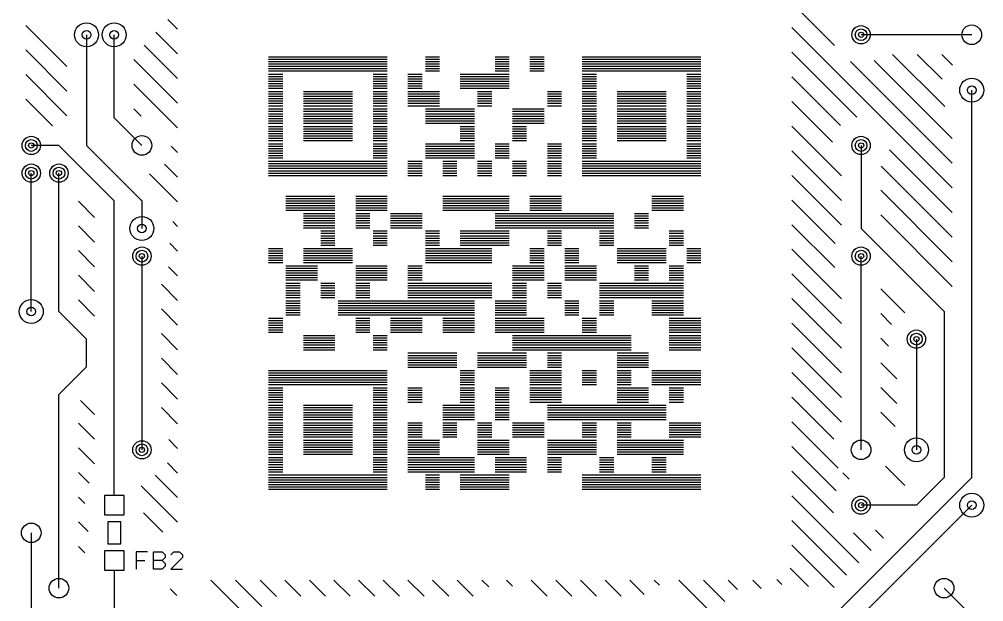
# Model space of a CAD drawing. Extents: x 8 to 54, y 9 to 364.
# Drawn here: x 9.61 to 53.89, y 146.7 to 173.43 of the extents above; entities that cross this region are included whole.
import ezdxf

# ---------------------------------------------------------------- set-up
doc = ezdxf.new("R2010")
doc.units = 0
doc.layers.add('SCORE', color=5, linetype='CONTINUOUS')

msp = doc.modelspace()

# ---------------------------------------------------------------- linework, layer by layer
at = {"layer": 'SCORE'}
for p, q in [((45.08, 174.1865), (47.0338, 172.2328)), ((9.91, 173.1527), (11.8, 171.2627)), ((16.4303, 173.4206), (16.88, 172.9709)), ((12.7, 172.72), (12.7, 167.64)), ((13.97, 168.91), (13.97, 172.72)), ((15.8822, 172.8373), (16.88, 171.8395)), ((45.08, 173.0552), (52.44, 165.6952)), ((53.34, 172.72), (48.26, 172.72)), ((9.91, 172.0213), (11.8, 170.1313)), ((15.3404, 172.2478), (16.88, 170.7082)), ((45.08, 171.9238), (48.0596, 168.9442)), ((49.7093, 171.82), (52.1006, 169.4287)), ((50.8406, 171.82), (51.9799, 170.6808)), ((51.972, 171.82), (52.4601, 171.3319)), ((14.8717, 171.5851), (16.88, 169.5768)), ((21.055, 171.715), (26.505, 171.715)), ((21.055, 171.6067), (26.505, 171.6067)), ((21.055, 171.4983), (26.505, 171.4983)), ((21.055, 171.39), (26.505, 171.39)), ((28.255, 171.715), (28.905, 171.715)), ((28.255, 171.6067), (28.905, 171.6067)), ((28.255, 171.4983), (28.905, 171.4983)), ((28.255, 171.39), (28.905, 171.39)), ((31.455, 171.715), (32.105, 171.715)), ((31.455, 171.6067), (32.105, 171.6067)), ((31.455, 171.4983), (32.105, 171.4983)), ((31.455, 171.39), (32.105, 171.39)), ((33.055, 171.715), (33.705, 171.715)), ((33.055, 171.6067), (33.705, 171.6067)), ((33.055, 171.4983), (33.705, 171.4983)), ((33.055, 171.39), (33.705, 171.39)), ((35.455, 171.715), (40.905, 171.715)), ((35.455, 171.6067), (40.905, 171.6067)), ((35.455, 171.4983), (40.905, 171.4983)), ((35.455, 171.39), (40.905, 171.39)), ((47.7728, 171.4938), (52.44, 166.8265)), ((48.8555, 171.5424), (52.44, 167.9579)), ((21.055, 171.2817), (26.505, 171.2817)), ((21.055, 171.1733), (26.505, 171.1733)), ((21.055, 171.065), (26.505, 171.065)), ((28.255, 171.2817), (28.905, 171.2817)), ((28.255, 171.1733), (28.905, 171.1733)), ((28.255, 171.065), (28.905, 171.065)), ((31.455, 171.2817), (32.105, 171.2817)), ((31.455, 171.1733), (32.105, 171.1733)), ((31.455, 171.065), (32.105, 171.065)), ((33.055, 171.2817), (33.705, 171.2817)), ((33.055, 171.1733), (33.705, 171.1733)), ((33.055, 171.065), (33.705, 171.065)), ((35.455, 171.2817), (40.905, 171.2817)), ((35.455, 171.1733), (40.905, 171.1733)), ((35.455, 171.065), (40.905, 171.065)), ((9.91, 170.8899), (11.8, 168.9999)), ((21.055, 170.915), (21.705, 170.915)), ((21.055, 170.8067), (21.705, 170.8067)), ((21.055, 170.6983), (21.705, 170.6983)), ((21.055, 170.59), (21.705, 170.59)), ((21.055, 170.4817), (21.705, 170.4817)), ((25.855, 170.915), (26.505, 170.915)), ((25.855, 170.8067), (26.505, 170.8067)), ((25.855, 170.6983), (26.505, 170.6983)), ((25.855, 170.59), (26.505, 170.59)), ((25.855, 170.4817), (26.505, 170.4817)), ((27.455, 170.915), (28.105, 170.915)), ((27.455, 170.8067), (28.105, 170.8067)), ((27.455, 170.6983), (28.105, 170.6983)), ((27.455, 170.59), (28.105, 170.59)), ((27.455, 170.4817), (28.105, 170.4817)), ((29.855, 170.915), (32.105, 170.915)), ((29.855, 170.8067), (32.105, 170.8067)), ((29.855, 170.6983), (32.105, 170.6983)), ((29.855, 170.59), (32.105, 170.59)), ((29.855, 170.4817), (32.105, 170.4817)), ((35.455, 170.915), (36.105, 170.915)), ((35.455, 170.8067), (36.105, 170.8067)), ((35.455, 170.6983), (36.105, 170.6983)), ((35.455, 170.59), (36.105, 170.59)), ((35.455, 170.4817), (36.105, 170.4817)), ((40.255, 170.915), (40.905, 170.915)), ((40.255, 170.8067), (40.905, 170.8067)), ((40.255, 170.6983), (40.905, 170.6983)), ((40.255, 170.59), (40.905, 170.59)), ((40.255, 170.4817), (40.905, 170.4817)), ((45.08, 170.7924), (47.3133, 168.5591)), ((14.87, 170.4554), (16.88, 168.4454)), ((21.055, 170.3733), (21.705, 170.3733)), ((21.055, 170.265), (21.705, 170.265)), ((21.055, 170.115), (21.705, 170.115)), ((22.655, 170.115), (24.905, 170.115)), ((25.855, 170.3733), (26.505, 170.3733)), ((25.855, 170.265), (26.505, 170.265)), ((25.855, 170.115), (26.505, 170.115)), ((27.455, 170.3733), (28.105, 170.3733)), ((27.455, 170.265), (28.105, 170.265)), ((27.455, 170.115), (28.905, 170.115)), ((29.855, 170.3733), (32.105, 170.3733)), ((29.855, 170.265), (32.105, 170.265)), ((30.655, 170.115), (31.305, 170.115)), ((33.855, 170.115), (34.505, 170.115)), ((35.455, 170.3733), (36.105, 170.3733)), ((35.455, 170.265), (36.105, 170.265)), ((35.455, 170.115), (36.105, 170.115)), ((37.055, 170.115), (39.305, 170.115)), ((40.255, 170.3733), (40.905, 170.3733)), ((40.255, 170.265), (40.905, 170.265)), ((40.255, 170.115), (40.905, 170.115)), ((53.34, 152.4), (53.34, 170.18)), ((9.91, 169.7586), (11.1286, 168.54)), ((21.055, 170.0067), (21.705, 170.0067)), ((21.055, 169.8983), (21.705, 169.8983)), ((21.055, 169.79), (21.705, 169.79)), ((21.055, 169.6817), (21.705, 169.6817)), ((22.655, 170.0067), (24.905, 170.0067)), ((22.655, 169.8983), (24.905, 169.8983)), ((22.655, 169.79), (24.905, 169.79)), ((22.655, 169.6817), (24.905, 169.6817)), ((25.855, 170.0067), (26.505, 170.0067)), ((25.855, 169.8983), (26.505, 169.8983)), ((25.855, 169.79), (26.505, 169.79)), ((25.855, 169.6817), (26.505, 169.6817)), ((27.455, 170.0067), (28.905, 170.0067)), ((27.455, 169.8983), (28.905, 169.8983)), ((27.455, 169.79), (28.905, 169.79)), ((27.455, 169.6817), (28.905, 169.6817)), ((30.655, 170.0067), (31.305, 170.0067)), ((30.655, 169.8983), (31.305, 169.8983)), ((30.655, 169.79), (31.305, 169.79)), ((30.655, 169.6817), (31.305, 169.6817)), ((33.855, 170.0067), (34.505, 170.0067)), ((33.855, 169.8983), (34.505, 169.8983)), ((33.855, 169.79), (34.505, 169.79)), ((33.855, 169.6817), (34.505, 169.6817)), ((35.455, 170.0067), (36.105, 170.0067)), ((35.455, 169.8983), (36.105, 169.8983)), ((35.455, 169.79), (36.105, 169.79)), ((35.455, 169.6817), (36.105, 169.6817)), ((37.055, 170.0067), (39.305, 170.0067)), ((37.055, 169.8983), (39.305, 169.8983)), ((37.055, 169.79), (39.305, 169.79)), ((37.055, 169.6817), (39.305, 169.6817)), ((40.255, 170.0067), (40.905, 170.0067)), ((40.255, 169.8983), (40.905, 169.8983)), ((40.255, 169.79), (40.905, 169.79)), ((40.255, 169.6817), (40.905, 169.6817)), ((45.08, 169.6611), (46.9492, 167.7918)), ((14.87, 169.324), (15.2049, 168.9891)), ((21.055, 169.5733), (21.705, 169.5733)), ((21.055, 169.465), (21.705, 169.465)), ((21.055, 169.315), (21.705, 169.315)), ((21.055, 169.2067), (21.705, 169.2067)), ((22.655, 169.5733), (24.905, 169.5733)), ((22.655, 169.465), (24.905, 169.465)), ((22.655, 169.315), (24.905, 169.315)), ((22.655, 169.2067), (24.905, 169.2067)), ((25.855, 169.5733), (26.505, 169.5733)), ((25.855, 169.465), (26.505, 169.465)), ((25.855, 169.315), (26.505, 169.315)), ((25.855, 169.2067), (26.505, 169.2067)), ((27.455, 169.5733), (28.905, 169.5733)), ((27.455, 169.465), (28.905, 169.465)), ((28.255, 169.315), (30.505, 169.315)), ((28.255, 169.2067), (30.505, 169.2067)), ((30.655, 169.5733), (31.305, 169.5733)), ((30.655, 169.465), (31.305, 169.465)), ((32.255, 169.315), (33.705, 169.315)), ((32.255, 169.2067), (33.705, 169.2067)), ((33.855, 169.5733), (34.505, 169.5733)), ((33.855, 169.465), (34.505, 169.465)), ((35.455, 169.5733), (36.105, 169.5733)), ((35.455, 169.465), (36.105, 169.465)), ((35.455, 169.315), (36.105, 169.315)), ((35.455, 169.2067), (36.105, 169.2067)), ((37.055, 169.5733), (39.305, 169.5733)), ((37.055, 169.465), (39.305, 169.465)), ((37.055, 169.315), (39.305, 169.315)), ((37.055, 169.2067), (39.305, 169.2067)), ((40.255, 169.5733), (40.905, 169.5733)), ((40.255, 169.465), (40.905, 169.465)), ((40.255, 169.315), (40.905, 169.315)), ((40.255, 169.2067), (40.905, 169.2067)), ((15.24, 167.64), (13.97, 168.91)), ((21.055, 169.0983), (21.705, 169.0983)), ((21.055, 168.99), (21.705, 168.99)), ((21.055, 168.8817), (21.705, 168.8817)), ((21.055, 168.7733), (21.705, 168.7733)), ((22.655, 169.0983), (24.905, 169.0983)), ((22.655, 168.99), (24.905, 168.99)), ((22.655, 168.8817), (24.905, 168.8817)), ((22.655, 168.7733), (24.905, 168.7733)), ((25.855, 169.0983), (26.505, 169.0983)), ((25.855, 168.99), (26.505, 168.99)), ((25.855, 168.8817), (26.505, 168.8817)), ((25.855, 168.7733), (26.505, 168.7733)), ((28.255, 169.0983), (30.505, 169.0983)), ((28.255, 168.99), (30.505, 168.99)), ((28.255, 168.8817), (30.505, 168.8817)), ((28.255, 168.7733), (30.505, 168.7733)), ((32.255, 169.0983), (33.705, 169.0983)), ((32.255, 168.99), (33.705, 168.99)), ((32.255, 168.8817), (33.705, 168.8817)), ((32.255, 168.7733), (33.705, 168.7733)), ((35.455, 169.0983), (36.105, 169.0983)), ((35.455, 168.99), (36.105, 168.99)), ((35.455, 168.8817), (36.105, 168.8817)), ((35.455, 168.7733), (36.105, 168.7733)), ((37.055, 169.0983), (39.305, 169.0983)), ((37.055, 168.99), (39.305, 168.99)), ((37.055, 168.8817), (39.305, 168.8817)), ((37.055, 168.7733), (39.305, 168.7733)), ((40.255, 169.0983), (40.905, 169.0983)), ((40.255, 168.99), (40.905, 168.99)), ((40.255, 168.8817), (40.905, 168.8817)), ((40.255, 168.7733), (40.905, 168.7733)), ((21.055, 168.665), (21.705, 168.665)), ((21.055, 168.515), (21.705, 168.515)), ((21.055, 168.4067), (21.705, 168.4067)), ((21.055, 168.2983), (21.705, 168.2983)), ((22.655, 168.665), (24.905, 168.665)), ((22.655, 168.515), (24.905, 168.515)), ((22.655, 168.4067), (24.905, 168.4067)), ((22.655, 168.2983), (24.905, 168.2983)), ((25.855, 168.665), (26.505, 168.665)), ((25.855, 168.515), (26.505, 168.515)), ((25.855, 168.4067), (26.505, 168.4067)), ((25.855, 168.2983), (26.505, 168.2983)), ((28.255, 168.665), (30.505, 168.665)), ((29.855, 168.515), (30.505, 168.515)), ((29.855, 168.4067), (30.505, 168.4067)), ((29.855, 168.2983), (30.505, 168.2983)), ((32.255, 168.665), (33.705, 168.665)), ((32.255, 168.515), (32.905, 168.515)), ((32.255, 168.4067), (32.905, 168.4067)), ((32.255, 168.2983), (32.905, 168.2983)), ((35.455, 168.665), (36.105, 168.665)), ((35.455, 168.515), (36.105, 168.515)), ((35.455, 168.4067), (36.105, 168.4067)), ((35.455, 168.2983), (36.105, 168.2983)), ((37.055, 168.665), (39.305, 168.665)), ((37.055, 168.515), (39.305, 168.515)), ((37.055, 168.4067), (39.305, 168.4067)), ((37.055, 168.2983), (39.305, 168.2983)), ((40.255, 168.665), (40.905, 168.665)), ((40.255, 168.515), (40.905, 168.515)), ((40.255, 168.4067), (40.905, 168.4067)), ((40.255, 168.2983), (40.905, 168.2983)), ((45.08, 168.5297), (47.36, 166.2497)), ((21.055, 168.19), (21.705, 168.19)), ((21.055, 168.0817), (21.705, 168.0817)), ((21.055, 167.9733), (21.705, 167.9733)), ((21.055, 167.865), (21.705, 167.865)), ((22.655, 168.19), (24.905, 168.19)), ((22.655, 168.0817), (24.905, 168.0817)), ((22.655, 167.9733), (24.905, 167.9733)), ((22.655, 167.865), (24.905, 167.865)), ((25.855, 168.19), (26.505, 168.19)), ((25.855, 168.0817), (26.505, 168.0817)), ((25.855, 167.9733), (26.505, 167.9733)), ((25.855, 167.865), (26.505, 167.865)), ((29.855, 168.19), (30.505, 168.19)), ((29.855, 168.0817), (30.505, 168.0817)), ((29.855, 167.9733), (30.505, 167.9733)), ((29.855, 167.865), (30.505, 167.865)), ((32.255, 168.19), (32.905, 168.19)), ((32.255, 168.0817), (32.905, 168.0817)), ((32.255, 167.9733), (32.905, 167.9733)), ((32.255, 167.865), (32.905, 167.865)), ((35.455, 168.19), (36.105, 168.19)), ((35.455, 168.0817), (36.105, 168.0817)), ((35.455, 167.9733), (36.105, 167.9733)), ((35.455, 167.865), (36.105, 167.865)), ((37.055, 168.19), (39.305, 168.19)), ((37.055, 168.0817), (39.305, 168.0817)), ((37.055, 167.9733), (39.305, 167.9733)), ((37.055, 167.865), (39.305, 167.865)), ((40.255, 168.19), (40.905, 168.19)), ((40.255, 168.0817), (40.905, 168.0817)), ((40.255, 167.9733), (40.905, 167.9733)), ((40.255, 167.865), (40.905, 167.865)), ((11.43, 167.64), (10.16, 167.64)), ((13.97, 165.1), (11.43, 167.64)), ((12.7, 167.64), (15.24, 165.1)), ((16.5891, 167.6049), (16.88, 167.314)), ((21.055, 167.715), (21.705, 167.715)), ((21.055, 167.6067), (21.705, 167.6067)), ((21.055, 167.4983), (21.705, 167.4983)), ((21.055, 167.39), (21.705, 167.39)), ((25.855, 167.715), (26.505, 167.715)), ((25.855, 167.6067), (26.505, 167.6067)), ((25.855, 167.4983), (26.505, 167.4983)), ((25.855, 167.39), (26.505, 167.39)), ((28.255, 167.715), (30.505, 167.715)), ((28.255, 167.6067), (30.505, 167.6067)), ((28.255, 167.4983), (30.505, 167.4983)), ((28.255, 167.39), (30.505, 167.39)), ((31.455, 167.715), (32.105, 167.715)), ((31.455, 167.6067), (32.105, 167.6067)), ((31.455, 167.4983), (32.105, 167.4983)), ((31.455, 167.39), (32.105, 167.39)), ((33.855, 167.715), (34.505, 167.715)), ((33.855, 167.6067), (34.505, 167.6067)), ((33.855, 167.4983), (34.505, 167.4983)), ((33.855, 167.39), (34.505, 167.39)), ((35.455, 167.715), (36.105, 167.715)), ((35.455, 167.6067), (36.105, 167.6067)), ((35.455, 167.4983), (36.105, 167.4983)), ((35.455, 167.39), (36.105, 167.39)), ((40.255, 167.715), (40.905, 167.715)), ((40.255, 167.6067), (40.905, 167.6067)), ((40.255, 167.4983), (40.905, 167.4983)), ((40.255, 167.39), (40.905, 167.39)), ((45.08, 167.3983), (47.36, 165.1183)), ((48.26, 167.64), (48.26, 163.83)), ((49.5642, 167.4396), (52.44, 164.5638)), ((21.055, 167.2817), (21.705, 167.2817)), ((21.055, 167.1733), (21.705, 167.1733)), ((21.055, 167.065), (21.705, 167.065)), ((25.855, 167.2817), (26.505, 167.2817)), ((25.855, 167.1733), (26.505, 167.1733)), ((25.855, 167.065), (26.505, 167.065)), ((28.255, 167.2817), (30.505, 167.2817)), ((28.255, 167.1733), (30.505, 167.1733)), ((28.255, 167.065), (30.505, 167.065)), ((31.455, 167.2817), (32.105, 167.2817)), ((31.455, 167.1733), (32.105, 167.1733)), ((31.455, 167.065), (32.105, 167.065)), ((33.855, 167.2817), (34.505, 167.2817)), ((33.855, 167.1733), (34.505, 167.1733)), ((33.855, 167.065), (34.505, 167.065)), ((35.455, 167.2817), (36.105, 167.2817)), ((35.455, 167.1733), (36.105, 167.1733)), ((35.455, 167.065), (36.105, 167.065)), ((40.255, 167.2817), (40.905, 167.2817)), ((40.255, 167.1733), (40.905, 167.1733)), ((40.255, 167.065), (40.905, 167.065)), ((16.2811, 166.7816), (16.88, 166.1827)), ((21.055, 166.915), (26.505, 166.915)), ((21.055, 166.8067), (26.505, 166.8067)), ((21.055, 166.6983), (26.505, 166.6983)), ((21.055, 166.59), (26.505, 166.59)), ((27.455, 166.915), (28.105, 166.915)), ((27.455, 166.8067), (28.105, 166.8067)), ((27.455, 166.6983), (28.105, 166.6983)), ((27.455, 166.59), (28.105, 166.59)), ((29.055, 166.915), (29.705, 166.915)), ((29.055, 166.8067), (29.705, 166.8067)), ((29.055, 166.6983), (29.705, 166.6983)), ((29.055, 166.59), (29.705, 166.59)), ((30.655, 166.915), (31.305, 166.915)), ((30.655, 166.8067), (31.305, 166.8067)), ((30.655, 166.6983), (31.305, 166.6983)), ((30.655, 166.59), (31.305, 166.59)), ((32.255, 166.915), (32.905, 166.915)), ((32.255, 166.8067), (32.905, 166.8067)), ((32.255, 166.6983), (32.905, 166.6983)), ((32.255, 166.59), (32.905, 166.59)), ((33.855, 166.915), (34.505, 166.915)), ((33.855, 166.8067), (34.505, 166.8067)), ((33.855, 166.6983), (34.505, 166.6983)), ((33.855, 166.59), (34.505, 166.59)), ((35.455, 166.915), (40.905, 166.915)), ((35.455, 166.8067), (40.905, 166.8067)), ((35.455, 166.6983), (40.905, 166.6983)), ((35.455, 166.59), (40.905, 166.59)), ((49.1791, 166.6933), (52.44, 163.4324)), ((10.16, 160.02), (10.16, 166.37)), ((11.43, 160.02), (11.43, 166.37)), ((15.5937, 166.3376), (16.88, 165.0513)), ((21.055, 166.4817), (26.505, 166.4817)), ((21.055, 166.3733), (26.505, 166.3733)), ((21.055, 166.265), (26.505, 166.265)), ((27.455, 166.4817), (28.105, 166.4817)), ((27.455, 166.3733), (28.105, 166.3733)), ((27.455, 166.265), (28.105, 166.265)), ((29.055, 166.4817), (29.705, 166.4817)), ((29.055, 166.3733), (29.705, 166.3733)), ((29.055, 166.265), (29.705, 166.265)), ((30.655, 166.4817), (31.305, 166.4817)), ((30.655, 166.3733), (31.305, 166.3733)), ((30.655, 166.265), (31.305, 166.265)), ((32.255, 166.4817), (32.905, 166.4817)), ((32.255, 166.3733), (32.905, 166.3733)), ((32.255, 166.265), (32.905, 166.265)), ((33.855, 166.4817), (34.505, 166.4817)), ((33.855, 166.3733), (34.505, 166.3733)), ((33.855, 166.265), (34.505, 166.265)), ((35.455, 166.4817), (40.905, 166.4817)), ((35.455, 166.3733), (40.905, 166.3733)), ((35.455, 166.265), (40.905, 166.265)), ((45.08, 166.2669), (47.36, 163.9869)), ((21.855, 165.315), (24.105, 165.315)), ((21.855, 165.2067), (24.105, 165.2067)), ((25.055, 165.315), (26.505, 165.315)), ((25.055, 165.2067), (26.505, 165.2067)), ((29.055, 165.315), (32.105, 165.315)), ((29.055, 165.2067), (32.105, 165.2067)), ((33.055, 165.315), (34.505, 165.315)), ((33.055, 165.2067), (34.505, 165.2067)), ((38.655, 165.315), (40.105, 165.315)), ((38.655, 165.2067), (40.105, 165.2067)), ((49.16, 165.5811), (52.44, 162.3011)), ((12.33, 165.0758), (13.07, 164.3358)), ((13.97, 153.67), (13.97, 165.1)), ((15.24, 165.1), (15.24, 163.83)), ((21.855, 165.0983), (24.105, 165.0983)), ((21.855, 164.99), (24.105, 164.99)), ((21.855, 164.8817), (24.105, 164.8817)), ((21.855, 164.7733), (24.105, 164.7733)), ((25.055, 165.0983), (26.505, 165.0983)), ((25.055, 164.99), (26.505, 164.99)), ((25.055, 164.8817), (26.505, 164.8817)), ((25.055, 164.7733), (26.505, 164.7733)), ((29.055, 165.0983), (32.105, 165.0983)), ((29.055, 164.99), (32.105, 164.99)), ((29.055, 164.8817), (32.105, 164.8817)), ((29.055, 164.7733), (32.105, 164.7733)), ((33.055, 165.0983), (34.505, 165.0983)), ((33.055, 164.99), (34.505, 164.99)), ((33.055, 164.8817), (34.505, 164.8817)), ((33.055, 164.7733), (34.505, 164.7733)), ((38.655, 165.0983), (40.105, 165.0983)), ((38.655, 164.99), (40.105, 164.99)), ((38.655, 164.8817), (40.105, 164.8817)), ((38.655, 164.7733), (40.105, 164.7733)), ((45.08, 165.1356), (47.075, 163.1406)), ((21.855, 164.665), (24.105, 164.665)), ((22.655, 164.515), (24.105, 164.515)), ((22.655, 164.4067), (24.105, 164.4067)), ((22.655, 164.2983), (24.105, 164.2983)), ((25.055, 164.665), (26.505, 164.665)), ((25.055, 164.515), (25.705, 164.515)), ((25.055, 164.4067), (25.705, 164.4067)), ((25.055, 164.2983), (25.705, 164.2983)), ((26.655, 164.515), (28.105, 164.515)), ((26.655, 164.4067), (28.105, 164.4067)), ((26.655, 164.2983), (28.105, 164.2983)), ((29.055, 164.665), (32.105, 164.665)), ((31.455, 164.515), (36.905, 164.515)), ((31.455, 164.4067), (36.905, 164.4067)), ((31.455, 164.2983), (36.905, 164.2983)), ((33.055, 164.665), (34.505, 164.665)), ((37.855, 164.515), (38.505, 164.515)), ((37.855, 164.4067), (38.505, 164.4067)), ((37.855, 164.2983), (38.505, 164.2983)), ((38.655, 164.665), (40.105, 164.665)), ((49.16, 164.4497), (52.44, 161.1697)), ((12.33, 163.9444), (13.07, 163.2044)), ((16.6549, 164.145), (16.88, 163.9199)), ((22.655, 164.19), (24.105, 164.19)), ((22.655, 164.0817), (24.105, 164.0817)), ((22.655, 163.9733), (24.105, 163.9733)), ((22.655, 163.865), (24.105, 163.865)), ((25.055, 164.19), (25.705, 164.19)), ((25.055, 164.0817), (25.705, 164.0817)), ((25.055, 163.9733), (25.705, 163.9733)), ((25.055, 163.865), (25.705, 163.865)), ((26.655, 164.19), (28.105, 164.19)), ((26.655, 164.0817), (28.105, 164.0817)), ((26.655, 163.9733), (28.105, 163.9733)), ((26.655, 163.865), (28.105, 163.865)), ((31.455, 164.19), (36.905, 164.19)), ((31.455, 164.0817), (36.905, 164.0817)), ((31.455, 163.9733), (36.905, 163.9733)), ((31.455, 163.865), (36.905, 163.865)), ((37.855, 164.19), (38.505, 164.19)), ((37.855, 164.0817), (38.505, 164.0817)), ((37.855, 163.9733), (38.505, 163.9733)), ((37.855, 163.865), (38.505, 163.865)), ((45.08, 164.0042), (47.0496, 162.0346)), ((23.455, 163.715), (24.105, 163.715)), ((23.455, 163.6067), (24.105, 163.6067)), ((23.455, 163.4983), (24.105, 163.4983)), ((25.855, 163.715), (26.505, 163.715)), ((25.855, 163.6067), (26.505, 163.6067)), ((25.855, 163.4983), (26.505, 163.4983)), ((28.255, 163.715), (28.905, 163.715)), ((28.255, 163.6067), (28.905, 163.6067)), ((28.255, 163.4983), (28.905, 163.4983)), ((29.855, 163.715), (32.105, 163.715)), ((29.855, 163.6067), (32.105, 163.6067)), ((29.855, 163.4983), (32.105, 163.4983)), ((33.855, 163.715), (34.505, 163.715)), ((33.855, 163.6067), (34.505, 163.6067)), ((33.855, 163.4983), (34.505, 163.4983)), ((36.255, 163.715), (36.905, 163.715)), ((36.255, 163.6067), (36.905, 163.6067)), ((36.255, 163.4983), (36.905, 163.4983)), ((39.455, 163.715), (40.105, 163.715)), ((39.455, 163.6067), (40.105, 163.6067)), ((39.455, 163.4983), (40.105, 163.4983)), ((48.26, 163.83), (52.07, 160.02)), ((16.5194, 163.1491), (16.88, 162.7886)), ((23.455, 163.39), (24.105, 163.39)), ((23.455, 163.2817), (24.105, 163.2817)), ((23.455, 163.1733), (24.105, 163.1733)), ((23.455, 163.065), (24.105, 163.065)), ((25.855, 163.39), (26.505, 163.39)), ((25.855, 163.2817), (26.505, 163.2817)), ((25.855, 163.1733), (26.505, 163.1733)), ((25.855, 163.065), (26.505, 163.065)), ((28.255, 163.39), (28.905, 163.39)), ((28.255, 163.2817), (28.905, 163.2817)), ((28.255, 163.1733), (28.905, 163.1733)), ((28.255, 163.065), (28.905, 163.065)), ((29.855, 163.39), (32.105, 163.39)), ((29.855, 163.2817), (32.105, 163.2817)), ((29.855, 163.1733), (32.105, 163.1733)), ((29.855, 163.065), (32.105, 163.065)), ((33.855, 163.39), (34.505, 163.39)), ((33.855, 163.2817), (34.505, 163.2817)), ((33.855, 163.1733), (34.505, 163.1733)), ((33.855, 163.065), (34.505, 163.065)), ((36.255, 163.39), (36.905, 163.39)), ((36.255, 163.2817), (36.905, 163.2817)), ((36.255, 163.1733), (36.905, 163.1733)), ((36.255, 163.065), (36.905, 163.065)), ((39.455, 163.39), (40.105, 163.39)), ((39.455, 163.2817), (40.105, 163.2817)), ((39.455, 163.1733), (40.105, 163.1733)), ((39.455, 163.065), (40.105, 163.065)), ((12.33, 162.8131), (13.07, 162.0731)), ((15.24, 162.56), (15.24, 153.67)), ((21.055, 162.915), (21.705, 162.915)), ((21.055, 162.8067), (21.705, 162.8067)), ((21.055, 162.6983), (21.705, 162.6983)), ((21.055, 162.59), (21.705, 162.59)), ((22.655, 162.915), (24.905, 162.915)), ((22.655, 162.8067), (24.905, 162.8067)), ((22.655, 162.6983), (24.905, 162.6983)), ((22.655, 162.59), (24.905, 162.59)), ((28.255, 162.915), (31.305, 162.915)), ((28.255, 162.8067), (31.305, 162.8067)), ((28.255, 162.6983), (31.305, 162.6983)), ((28.255, 162.59), (31.305, 162.59)), ((33.055, 162.915), (33.705, 162.915)), ((33.055, 162.8067), (33.705, 162.8067)), ((33.055, 162.6983), (33.705, 162.6983)), ((33.055, 162.59), (33.705, 162.59)), ((34.655, 162.915), (35.305, 162.915)), ((34.655, 162.8067), (35.305, 162.8067)), ((34.655, 162.6983), (35.305, 162.6983)), ((34.655, 162.59), (35.305, 162.59)), ((37.055, 162.915), (39.305, 162.915)), ((37.055, 162.8067), (39.305, 162.8067)), ((37.055, 162.6983), (39.305, 162.6983)), ((37.055, 162.59), (39.305, 162.59)), ((40.255, 162.915), (40.905, 162.915)), ((40.255, 162.8067), (40.905, 162.8067)), ((40.255, 162.6983), (40.905, 162.6983)), ((40.255, 162.59), (40.905, 162.59)), ((45.08, 162.8728), (47.36, 160.5928)), ((48.26, 153.67), (48.26, 162.56)), ((16.4657, 162.0715), (16.88, 161.6572)), ((21.055, 162.4817), (21.705, 162.4817)), ((21.055, 162.3733), (21.705, 162.3733)), ((21.055, 162.265), (21.705, 162.265)), ((21.855, 162.115), (23.305, 162.115)), ((22.655, 162.4817), (24.905, 162.4817)), ((22.655, 162.3733), (24.905, 162.3733)), ((22.655, 162.265), (24.905, 162.265)), ((25.055, 162.115), (26.505, 162.115)), ((27.455, 162.115), (28.105, 162.115)), ((28.255, 162.4817), (31.305, 162.4817)), ((28.255, 162.3733), (31.305, 162.3733)), ((28.255, 162.265), (31.305, 162.265)), ((32.255, 162.115), (33.705, 162.115)), ((33.055, 162.4817), (33.705, 162.4817)), ((33.055, 162.3733), (33.705, 162.3733)), ((33.055, 162.265), (33.705, 162.265)), ((34.655, 162.4817), (35.305, 162.4817)), ((34.655, 162.3733), (35.305, 162.3733)), ((34.655, 162.265), (35.305, 162.265)), ((34.655, 162.115), (36.105, 162.115)), ((37.055, 162.4817), (39.305, 162.4817)), ((37.055, 162.3733), (39.305, 162.3733)), ((37.055, 162.265), (39.305, 162.265)), ((37.855, 162.115), (38.505, 162.115)), ((39.455, 162.115), (40.105, 162.115)), ((40.255, 162.4817), (40.905, 162.4817)), ((40.255, 162.3733), (40.905, 162.3733)), ((40.255, 162.265), (40.905, 162.265)), ((12.33, 161.6817), (13.07, 160.9417)), ((21.855, 162.0067), (23.305, 162.0067)), ((21.855, 161.8983), (23.305, 161.8983)), ((21.855, 161.79), (23.305, 161.79)), ((21.855, 161.6817), (23.305, 161.6817)), ((25.055, 162.0067), (26.505, 162.0067)), ((25.055, 161.8983), (26.505, 161.8983)), ((25.055, 161.79), (26.505, 161.79)), ((25.055, 161.6817), (26.505, 161.6817)), ((27.455, 162.0067), (28.105, 162.0067)), ((27.455, 161.8983), (28.105, 161.8983)), ((27.455, 161.79), (28.105, 161.79)), ((27.455, 161.6817), (28.105, 161.6817)), ((32.255, 162.0067), (33.705, 162.0067)), ((32.255, 161.8983), (33.705, 161.8983)), ((32.255, 161.79), (33.705, 161.79)), ((32.255, 161.6817), (33.705, 161.6817)), ((34.655, 162.0067), (36.105, 162.0067)), ((34.655, 161.8983), (36.105, 161.8983)), ((34.655, 161.79), (36.105, 161.79)), ((34.655, 161.6817), (36.105, 161.6817)), ((37.855, 162.0067), (38.505, 162.0067)), ((37.855, 161.8983), (38.505, 161.8983)), ((37.855, 161.79), (38.505, 161.79)), ((37.855, 161.6817), (38.505, 161.6817)), ((39.455, 162.0067), (40.105, 162.0067)), ((39.455, 161.8983), (40.105, 161.8983)), ((39.455, 161.79), (40.105, 161.79)), ((39.455, 161.6817), (40.105, 161.6817)), ((45.08, 161.7415), (47.36, 159.4615)), ((16.14, 161.2658), (16.88, 160.5258)), ((21.855, 161.5733), (23.305, 161.5733)), ((21.855, 161.465), (23.305, 161.465)), ((21.855, 161.315), (22.505, 161.315)), ((21.855, 161.2067), (22.505, 161.2067)), ((23.455, 161.315), (24.105, 161.315)), ((23.455, 161.2067), (24.105, 161.2067)), ((25.055, 161.5733), (26.505, 161.5733)), ((25.055, 161.465), (26.505, 161.465)), ((25.055, 161.315), (25.705, 161.315)), ((25.055, 161.2067), (25.705, 161.2067)), ((27.455, 161.5733), (28.105, 161.5733)), ((27.455, 161.465), (28.105, 161.465)), ((27.455, 161.315), (31.305, 161.315)), ((27.455, 161.2067), (31.305, 161.2067)), ((32.255, 161.5733), (33.705, 161.5733)), ((32.255, 161.465), (33.705, 161.465)), ((32.255, 161.315), (32.905, 161.315)), ((32.255, 161.2067), (32.905, 161.2067)), ((33.855, 161.315), (34.505, 161.315)), ((33.855, 161.2067), (34.505, 161.2067)), ((34.655, 161.5733), (36.105, 161.5733)), ((34.655, 161.465), (36.105, 161.465)), ((36.255, 161.315), (40.105, 161.315)), ((36.255, 161.2067), (40.105, 161.2067)), ((37.855, 161.5733), (38.505, 161.5733)), ((37.855, 161.465), (38.505, 161.465)), ((39.455, 161.5733), (40.105, 161.5733)), ((39.455, 161.465), (40.105, 161.465)), ((21.855, 161.0983), (22.505, 161.0983)), ((21.855, 160.99), (22.505, 160.99)), ((21.855, 160.8817), (22.505, 160.8817)), ((21.855, 160.7733), (22.505, 160.7733)), ((23.455, 161.0983), (24.105, 161.0983)), ((23.455, 160.99), (24.105, 160.99)), ((23.455, 160.8817), (24.105, 160.8817)), ((23.455, 160.7733), (24.105, 160.7733)), ((25.055, 161.0983), (25.705, 161.0983)), ((25.055, 160.99), (25.705, 160.99)), ((25.055, 160.8817), (25.705, 160.8817)), ((25.055, 160.7733), (25.705, 160.7733)), ((27.455, 161.0983), (31.305, 161.0983)), ((27.455, 160.99), (31.305, 160.99)), ((27.455, 160.8817), (31.305, 160.8817)), ((27.455, 160.7733), (31.305, 160.7733)), ((32.255, 161.0983), (32.905, 161.0983)), ((32.255, 160.99), (32.905, 160.99)), ((32.255, 160.8817), (32.905, 160.8817)), ((32.255, 160.7733), (32.905, 160.7733)), ((33.855, 161.0983), (34.505, 161.0983)), ((33.855, 160.99), (34.505, 160.99)), ((33.855, 160.8817), (34.505, 160.8817)), ((33.855, 160.7733), (34.505, 160.7733)), ((36.255, 161.0983), (40.105, 161.0983)), ((36.255, 160.99), (40.105, 160.99)), ((36.255, 160.8817), (40.105, 160.8817)), ((36.255, 160.7733), (40.105, 160.7733)), ((49.16, 161.0556), (50.261, 159.9545)), ((12.33, 160.5503), (13.07, 159.8103)), ((21.855, 160.665), (22.505, 160.665)), ((21.855, 160.515), (22.505, 160.515)), ((21.855, 160.4067), (22.505, 160.4067)), ((21.855, 160.2983), (22.505, 160.2983)), ((23.455, 160.665), (24.105, 160.665)), ((24.255, 160.515), (30.505, 160.515)), ((24.255, 160.4067), (30.505, 160.4067)), ((24.255, 160.2983), (30.505, 160.2983)), ((25.055, 160.665), (25.705, 160.665)), ((27.455, 160.665), (31.305, 160.665)), ((31.455, 160.515), (32.905, 160.515)), ((31.455, 160.4067), (32.905, 160.4067)), ((31.455, 160.2983), (32.905, 160.2983)), ((32.255, 160.665), (32.905, 160.665)), ((33.855, 160.665), (34.505, 160.665)), ((34.655, 160.515), (35.305, 160.515)), ((34.655, 160.4067), (35.305, 160.4067)), ((34.655, 160.2983), (35.305, 160.2983)), ((36.255, 160.665), (40.105, 160.665)), ((36.255, 160.515), (36.905, 160.515)), ((36.255, 160.4067), (36.905, 160.4067)), ((36.255, 160.2983), (36.905, 160.2983)), ((38.655, 160.515), (40.105, 160.515)), ((38.655, 160.4067), (40.105, 160.4067)), ((38.655, 160.2983), (40.105, 160.2983)), ((45.08, 160.6101), (47.36, 158.3301)), ((12.7, 158.75), (11.43, 160.02)), ((16.14, 160.1344), (16.88, 159.3944)), ((21.855, 160.19), (22.505, 160.19)), ((21.855, 160.0817), (22.505, 160.0817)), ((21.855, 159.9733), (22.505, 159.9733)), ((21.855, 159.865), (22.505, 159.865)), ((24.255, 160.19), (30.505, 160.19)), ((24.255, 160.0817), (30.505, 160.0817)), ((24.255, 159.9733), (30.505, 159.9733)), ((24.255, 159.865), (30.505, 159.865)), ((31.455, 160.19), (32.905, 160.19)), ((31.455, 160.0817), (32.905, 160.0817)), ((31.455, 159.9733), (32.905, 159.9733)), ((31.455, 159.865), (32.905, 159.865)), ((34.655, 160.19), (35.305, 160.19)), ((34.655, 160.0817), (35.305, 160.0817)), ((34.655, 159.9733), (35.305, 159.9733)), ((34.655, 159.865), (35.305, 159.865)), ((36.255, 160.19), (36.905, 160.19)), ((36.255, 160.0817), (36.905, 160.0817)), ((36.255, 159.9733), (36.905, 159.9733)), ((36.255, 159.865), (36.905, 159.865)), ((38.655, 160.19), (40.105, 160.19)), ((38.655, 160.0817), (40.105, 160.0817)), ((38.655, 159.9733), (40.105, 159.9733)), ((38.655, 159.865), (40.105, 159.865)), ((49.16, 159.9242), (49.6636, 159.4206)), ((52.07, 160.02), (52.07, 152.4)), ((21.055, 159.715), (21.705, 159.715)), ((21.055, 159.6067), (21.705, 159.6067)), ((21.055, 159.4983), (21.705, 159.4983)), ((25.055, 159.715), (25.705, 159.715)), ((25.055, 159.6067), (25.705, 159.6067)), ((25.055, 159.4983), (25.705, 159.4983)), ((26.655, 159.715), (28.105, 159.715)), ((26.655, 159.6067), (28.105, 159.6067)), ((26.655, 159.4983), (28.105, 159.4983)), ((29.055, 159.715), (30.505, 159.715)), ((29.055, 159.6067), (30.505, 159.6067)), ((29.055, 159.4983), (30.505, 159.4983)), ((31.455, 159.715), (33.705, 159.715)), ((31.455, 159.6067), (33.705, 159.6067)), ((31.455, 159.4983), (33.705, 159.4983)), ((35.455, 159.715), (36.105, 159.715)), ((35.455, 159.6067), (36.105, 159.6067)), ((35.455, 159.4983), (36.105, 159.4983)), ((39.455, 159.715), (40.905, 159.715)), ((39.455, 159.6067), (40.905, 159.6067)), ((39.455, 159.4983), (40.905, 159.4983)), ((45.08, 159.4787), (47.36, 157.1987)), ((16.14, 159.0031), (16.88, 158.2631)), ((21.055, 159.39), (21.705, 159.39)), ((21.055, 159.2817), (21.705, 159.2817)), ((21.055, 159.1733), (21.705, 159.1733)), ((21.055, 159.065), (21.705, 159.065)), ((25.055, 159.39), (25.705, 159.39)), ((25.055, 159.2817), (25.705, 159.2817)), ((25.055, 159.1733), (25.705, 159.1733)), ((25.055, 159.065), (25.705, 159.065)), ((26.655, 159.39), (28.105, 159.39)), ((26.655, 159.2817), (28.105, 159.2817)), ((26.655, 159.1733), (28.105, 159.1733)), ((26.655, 159.065), (28.105, 159.065)), ((29.055, 159.39), (30.505, 159.39)), ((29.055, 159.2817), (30.505, 159.2817)), ((29.055, 159.1733), (30.505, 159.1733)), ((29.055, 159.065), (30.505, 159.065)), ((31.455, 159.39), (33.705, 159.39)), ((31.455, 159.2817), (33.705, 159.2817)), ((31.455, 159.1733), (33.705, 159.1733)), ((31.455, 159.065), (33.705, 159.065)), ((35.455, 159.39), (36.105, 159.39)), ((35.455, 159.2817), (36.105, 159.2817)), ((35.455, 159.1733), (36.105, 159.1733)), ((35.455, 159.065), (36.105, 159.065)), ((39.455, 159.39), (40.905, 159.39)), ((39.455, 159.2817), (40.905, 159.2817)), ((39.455, 159.1733), (40.905, 159.1733)), ((39.455, 159.065), (40.905, 159.065)), ((12.7, 157.48), (12.7, 158.75)), ((22.655, 158.915), (24.105, 158.915)), ((22.655, 158.8067), (24.105, 158.8067)), ((22.655, 158.6983), (24.105, 158.6983)), ((22.655, 158.59), (24.105, 158.59)), ((25.855, 158.915), (26.505, 158.915)), ((25.855, 158.8067), (26.505, 158.8067)), ((25.855, 158.6983), (26.505, 158.6983)), ((25.855, 158.59), (26.505, 158.59)), ((32.255, 158.915), (37.705, 158.915)), ((32.255, 158.8067), (37.705, 158.8067)), ((32.255, 158.6983), (37.705, 158.6983)), ((32.255, 158.59), (37.705, 158.59)), ((39.455, 158.915), (40.905, 158.915)), ((39.455, 158.8067), (40.905, 158.8067)), ((39.455, 158.6983), (40.905, 158.6983)), ((39.455, 158.59), (40.905, 158.59)), ((49.16, 158.7928), (49.5189, 158.4339)), ((50.8, 158.75), (50.8, 153.67)), ((22.655, 158.4817), (24.105, 158.4817)), ((22.655, 158.3733), (24.105, 158.3733)), ((22.655, 158.265), (24.105, 158.265)), ((25.855, 158.4817), (26.505, 158.4817)), ((25.855, 158.3733), (26.505, 158.3733)), ((25.855, 158.265), (26.505, 158.265)), ((27.455, 158.115), (29.705, 158.115)), ((30.655, 158.115), (32.905, 158.115)), ((32.255, 158.4817), (37.705, 158.4817)), ((32.255, 158.3733), (37.705, 158.3733)), ((32.255, 158.265), (37.705, 158.265)), ((33.855, 158.115), (34.505, 158.115)), ((37.055, 158.115), (38.505, 158.115)), ((39.455, 158.4817), (40.905, 158.4817)), ((39.455, 158.3733), (40.905, 158.3733)), ((39.455, 158.265), (40.905, 158.265)), ((45.08, 158.3473), (47.36, 156.0673)), ((16.14, 157.8717), (16.88, 157.1317)), ((27.455, 158.0067), (29.705, 158.0067)), ((27.455, 157.8983), (29.705, 157.8983)), ((27.455, 157.79), (29.705, 157.79)), ((27.455, 157.6817), (29.705, 157.6817)), ((30.655, 158.0067), (32.905, 158.0067)), ((30.655, 157.8983), (32.905, 157.8983)), ((30.655, 157.79), (32.905, 157.79)), ((30.655, 157.6817), (32.905, 157.6817)), ((33.855, 158.0067), (34.505, 158.0067)), ((33.855, 157.8983), (34.505, 157.8983)), ((33.855, 157.79), (34.505, 157.79)), ((33.855, 157.6817), (34.505, 157.6817)), ((37.055, 158.0067), (38.505, 158.0067)), ((37.055, 157.8983), (38.505, 157.8983)), ((37.055, 157.79), (38.505, 157.79)), ((37.055, 157.6817), (38.505, 157.6817)), ((49.16, 157.6615), (49.9, 156.9215)), ((11.43, 156.21), (12.7, 157.48)), ((21.055, 157.315), (26.505, 157.315)), ((21.055, 157.2067), (26.505, 157.2067)), ((27.455, 157.5733), (29.705, 157.5733)), ((27.455, 157.465), (29.705, 157.465)), ((29.855, 157.315), (30.505, 157.315)), ((29.855, 157.2067), (30.505, 157.2067)), ((30.655, 157.5733), (32.905, 157.5733)), ((30.655, 157.465), (32.905, 157.465)), ((33.055, 157.315), (34.505, 157.315)), ((33.055, 157.2067), (34.505, 157.2067)), ((33.855, 157.5733), (34.505, 157.5733)), ((33.855, 157.465), (34.505, 157.465)), ((35.455, 157.315), (36.105, 157.315)), ((35.455, 157.2067), (36.105, 157.2067)), ((37.055, 157.5733), (38.505, 157.5733)), ((37.055, 157.465), (38.505, 157.465)), ((37.055, 157.315), (37.705, 157.315)), ((37.055, 157.2067), (37.705, 157.2067)), ((38.655, 157.315), (40.905, 157.315)), ((38.655, 157.2067), (40.905, 157.2067)), ((45.08, 157.216), (47.36, 154.936)), ((21.055, 157.0983), (26.505, 157.0983)), ((21.055, 156.99), (26.505, 156.99)), ((21.055, 156.8817), (26.505, 156.8817)), ((21.055, 156.7733), (26.505, 156.7733)), ((29.855, 157.0983), (30.505, 157.0983)), ((29.855, 156.99), (30.505, 156.99)), ((29.855, 156.8817), (30.505, 156.8817)), ((29.855, 156.7733), (30.505, 156.7733)), ((33.055, 157.0983), (34.505, 157.0983)), ((33.055, 156.99), (34.505, 156.99)), ((33.055, 156.8817), (34.505, 156.8817)), ((33.055, 156.7733), (34.505, 156.7733)), ((35.455, 157.0983), (36.105, 157.0983)), ((35.455, 156.99), (36.105, 156.99)), ((35.455, 156.8817), (36.105, 156.8817)), ((35.455, 156.7733), (36.105, 156.7733)), ((37.055, 157.0983), (37.705, 157.0983)), ((37.055, 156.99), (37.705, 156.99)), ((37.055, 156.8817), (37.705, 156.8817)), ((37.055, 156.7733), (37.705, 156.7733)), ((38.655, 157.0983), (40.905, 157.0983)), ((38.655, 156.99), (40.905, 156.99)), ((38.655, 156.8817), (40.905, 156.8817)), ((38.655, 156.7733), (40.905, 156.7733)), ((16.14, 156.7403), (16.88, 156.0003)), ((21.055, 156.665), (26.505, 156.665)), ((21.055, 156.515), (21.705, 156.515)), ((21.055, 156.4067), (21.705, 156.4067)), ((25.855, 156.515), (26.505, 156.515)), ((25.855, 156.4067), (26.505, 156.4067)), ((27.455, 156.515), (28.105, 156.515)), ((27.455, 156.4067), (28.105, 156.4067)), ((29.855, 156.665), (30.505, 156.665)), ((29.855, 156.515), (30.505, 156.515)), ((29.855, 156.4067), (30.505, 156.4067)), ((31.455, 156.515), (32.105, 156.515)), ((31.455, 156.4067), (32.105, 156.4067)), ((33.055, 156.665), (34.505, 156.665)), ((33.055, 156.515), (34.505, 156.515)), ((33.055, 156.4067), (34.505, 156.4067)), ((35.455, 156.665), (36.105, 156.665)), ((37.055, 156.665), (37.705, 156.665)), ((37.055, 156.515), (38.505, 156.515)), ((37.055, 156.4067), (38.505, 156.4067)), ((38.655, 156.665), (40.905, 156.665)), ((39.455, 156.515), (40.105, 156.515)), ((39.455, 156.4067), (40.105, 156.4067)), ((49.16, 156.5301), (49.9, 155.7901)), ((11.43, 147.32), (11.43, 156.21)), ((12.4238, 155.931), (13.07, 155.2848)), ((21.055, 156.2983), (21.705, 156.2983)), ((21.055, 156.19), (21.705, 156.19)), ((21.055, 156.0817), (21.705, 156.0817)), ((21.055, 155.9733), (21.705, 155.9733)), ((25.855, 156.2983), (26.505, 156.2983)), ((25.855, 156.19), (26.505, 156.19)), ((25.855, 156.0817), (26.505, 156.0817)), ((25.855, 155.9733), (26.505, 155.9733)), ((27.455, 156.2983), (28.105, 156.2983)), ((27.455, 156.19), (28.105, 156.19)), ((27.455, 156.0817), (28.105, 156.0817)), ((27.455, 155.9733), (28.105, 155.9733)), ((29.855, 156.2983), (30.505, 156.2983)), ((29.855, 156.19), (30.505, 156.19)), ((29.855, 156.0817), (30.505, 156.0817)), ((29.855, 155.9733), (30.505, 155.9733)), ((31.455, 156.2983), (32.105, 156.2983)), ((31.455, 156.19), (32.105, 156.19)), ((31.455, 156.0817), (32.105, 156.0817)), ((31.455, 155.9733), (32.105, 155.9733)), ((33.055, 156.2983), (34.505, 156.2983)), ((33.055, 156.19), (34.505, 156.19)), ((33.055, 156.0817), (34.505, 156.0817)), ((33.055, 155.9733), (34.505, 155.9733)), ((37.055, 156.2983), (38.505, 156.2983)), ((37.055, 156.19), (38.505, 156.19)), ((37.055, 156.0817), (38.505, 156.0817)), ((37.055, 155.9733), (38.505, 155.9733)), ((39.455, 156.2983), (40.105, 156.2983)), ((39.455, 156.19), (40.105, 156.19)), ((39.455, 156.0817), (40.105, 156.0817)), ((39.455, 155.9733), (40.105, 155.9733)), ((45.08, 156.0846), (47.0031, 154.1615)), ((16.14, 155.609), (16.88, 154.869)), ((21.055, 155.865), (21.705, 155.865)), ((21.055, 155.715), (21.705, 155.715)), ((21.055, 155.6067), (21.705, 155.6067)), ((21.055, 155.4983), (21.705, 155.4983)), ((22.655, 155.715), (24.905, 155.715)), ((22.655, 155.6067), (24.905, 155.6067)), ((22.655, 155.4983), (24.905, 155.4983)), ((25.855, 155.865), (26.505, 155.865)), ((25.855, 155.715), (26.505, 155.715)), ((25.855, 155.6067), (26.505, 155.6067)), ((25.855, 155.4983), (26.505, 155.4983)), ((27.455, 155.865), (28.105, 155.865)), ((29.055, 155.715), (30.505, 155.715)), ((29.055, 155.6067), (30.505, 155.6067)), ((29.055, 155.4983), (30.505, 155.4983)), ((29.855, 155.865), (30.505, 155.865)), ((31.455, 155.865), (32.105, 155.865)), ((31.455, 155.715), (32.105, 155.715)), ((31.455, 155.6067), (32.105, 155.6067)), ((31.455, 155.4983), (32.105, 155.4983)), ((33.055, 155.865), (34.505, 155.865)), ((33.855, 155.715), (39.305, 155.715)), ((33.855, 155.6067), (39.305, 155.6067)), ((33.855, 155.4983), (39.305, 155.4983)), ((37.055, 155.865), (38.505, 155.865)), ((39.455, 155.865), (40.105, 155.865)), ((21.055, 155.39), (21.705, 155.39)), ((21.055, 155.2817), (21.705, 155.2817)), ((21.055, 155.1733), (21.705, 155.1733)), ((21.055, 155.065), (21.705, 155.065)), ((22.655, 155.39), (24.905, 155.39)), ((22.655, 155.2817), (24.905, 155.2817)), ((22.655, 155.1733), (24.905, 155.1733)), ((22.655, 155.065), (24.905, 155.065)), ((25.855, 155.39), (26.505, 155.39)), ((25.855, 155.2817), (26.505, 155.2817)), ((25.855, 155.1733), (26.505, 155.1733)), ((25.855, 155.065), (26.505, 155.065)), ((29.055, 155.39), (30.505, 155.39)), ((29.055, 155.2817), (30.505, 155.2817)), ((29.055, 155.1733), (30.505, 155.1733)), ((29.055, 155.065), (30.505, 155.065)), ((31.455, 155.39), (32.105, 155.39)), ((31.455, 155.2817), (32.105, 155.2817)), ((31.455, 155.1733), (32.105, 155.1733)), ((31.455, 155.065), (32.105, 155.065)), ((33.855, 155.39), (39.305, 155.39)), ((33.855, 155.2817), (39.305, 155.2817)), ((33.855, 155.1733), (39.305, 155.1733)), ((33.855, 155.065), (39.305, 155.065)), ((49.16, 155.3987), (49.8205, 154.7383)), ((12.33, 154.8935), (13.07, 154.1535)), ((21.055, 154.915), (21.705, 154.915)), ((21.055, 154.8067), (21.705, 154.8067)), ((21.055, 154.6983), (21.705, 154.6983)), ((21.055, 154.59), (21.705, 154.59)), ((22.655, 154.915), (24.905, 154.915)), ((22.655, 154.8067), (24.905, 154.8067)), ((22.655, 154.6983), (24.905, 154.6983)), ((22.655, 154.59), (24.905, 154.59)), ((25.855, 154.915), (26.505, 154.915)), ((25.855, 154.8067), (26.505, 154.8067)), ((25.855, 154.6983), (26.505, 154.6983)), ((25.855, 154.59), (26.505, 154.59)), ((27.455, 154.915), (28.105, 154.915)), ((27.455, 154.8067), (28.105, 154.8067)), ((27.455, 154.6983), (28.105, 154.6983)), ((27.455, 154.59), (28.105, 154.59)), ((29.055, 154.915), (29.705, 154.915)), ((29.055, 154.8067), (29.705, 154.8067)), ((29.055, 154.6983), (29.705, 154.6983)), ((29.055, 154.59), (29.705, 154.59)), ((30.655, 154.915), (31.305, 154.915)), ((30.655, 154.8067), (31.305, 154.8067)), ((30.655, 154.6983), (31.305, 154.6983)), ((30.655, 154.59), (31.305, 154.59)), ((32.255, 154.915), (33.705, 154.915)), ((32.255, 154.8067), (33.705, 154.8067)), ((32.255, 154.6983), (33.705, 154.6983)), ((32.255, 154.59), (33.705, 154.59)), ((35.455, 154.915), (36.105, 154.915)), ((35.455, 154.8067), (36.105, 154.8067)), ((35.455, 154.6983), (36.105, 154.6983)), ((35.455, 154.59), (36.105, 154.59)), ((37.055, 154.915), (37.705, 154.915)), ((37.055, 154.8067), (37.705, 154.8067)), ((37.055, 154.6983), (37.705, 154.6983)), ((37.055, 154.59), (37.705, 154.59)), ((39.455, 154.915), (40.905, 154.915)), ((39.455, 154.8067), (40.905, 154.8067)), ((39.455, 154.6983), (40.905, 154.6983)), ((39.455, 154.59), (40.905, 154.59)), ((45.08, 154.9532), (47.2064, 152.8268)), ((16.4702, 154.1473), (16.88, 153.7376)), ((21.055, 154.4817), (21.705, 154.4817)), ((21.055, 154.3733), (21.705, 154.3733)), ((21.055, 154.265), (21.705, 154.265)), ((21.055, 154.115), (21.705, 154.115)), ((22.655, 154.4817), (24.905, 154.4817)), ((22.655, 154.3733), (24.905, 154.3733)), ((22.655, 154.265), (24.905, 154.265)), ((22.655, 154.115), (24.905, 154.115)), ((25.855, 154.4817), (26.505, 154.4817)), ((25.855, 154.3733), (26.505, 154.3733)), ((25.855, 154.265), (26.505, 154.265)), ((25.855, 154.115), (26.505, 154.115)), ((27.455, 154.4817), (28.105, 154.4817)), ((27.455, 154.3733), (28.105, 154.3733)), ((27.455, 154.265), (28.105, 154.265)), ((27.455, 154.115), (28.905, 154.115)), ((29.055, 154.4817), (29.705, 154.4817)), ((29.055, 154.3733), (29.705, 154.3733)), ((29.055, 154.265), (29.705, 154.265)), ((30.655, 154.4817), (31.305, 154.4817)), ((30.655, 154.3733), (31.305, 154.3733)), ((30.655, 154.265), (31.305, 154.265)), ((30.655, 154.115), (32.105, 154.115)), ((32.255, 154.4817), (33.705, 154.4817)), ((32.255, 154.3733), (33.705, 154.3733)), ((32.255, 154.265), (33.705, 154.265)), ((33.855, 154.115), (36.105, 154.115)), ((35.455, 154.4817), (36.105, 154.4817)), ((35.455, 154.3733), (36.105, 154.3733)), ((35.455, 154.265), (36.105, 154.265)), ((37.055, 154.4817), (37.705, 154.4817)), ((37.055, 154.3733), (37.705, 154.3733)), ((37.055, 154.265), (37.705, 154.265)), ((37.055, 154.115), (40.105, 154.115)), ((39.455, 154.4817), (40.905, 154.4817)), ((39.455, 154.3733), (40.905, 154.3733)), ((39.455, 154.265), (40.905, 154.265)), ((12.33, 153.7621), (13.07, 153.0221)), ((13.97, 151.58), (13.97, 153.67)), ((21.055, 154.0067), (21.705, 154.0067)), ((21.055, 153.8983), (21.705, 153.8983)), ((21.055, 153.79), (21.705, 153.79)), ((21.055, 153.6817), (21.705, 153.6817)), ((22.655, 154.0067), (24.905, 154.0067)), ((22.655, 153.8983), (24.905, 153.8983)), ((22.655, 153.79), (24.905, 153.79)), ((22.655, 153.6817), (24.905, 153.6817)), ((25.855, 154.0067), (26.505, 154.0067)), ((25.855, 153.8983), (26.505, 153.8983)), ((25.855, 153.79), (26.505, 153.79)), ((25.855, 153.6817), (26.505, 153.6817)), ((27.455, 154.0067), (28.905, 154.0067)), ((27.455, 153.8983), (28.905, 153.8983)), ((27.455, 153.79), (28.905, 153.79)), ((27.455, 153.6817), (28.905, 153.6817)), ((30.655, 154.0067), (32.105, 154.0067)), ((30.655, 153.8983), (32.105, 153.8983)), ((30.655, 153.79), (32.105, 153.79)), ((30.655, 153.6817), (32.105, 153.6817)), ((33.855, 154.0067), (36.105, 154.0067)), ((33.855, 153.8983), (36.105, 153.8983)), ((33.855, 153.79), (36.105, 153.79)), ((33.855, 153.6817), (36.105, 153.6817)), ((37.055, 154.0067), (40.105, 154.0067)), ((37.055, 153.8983), (40.105, 153.8983)), ((37.055, 153.79), (40.105, 153.79)), ((37.055, 153.6817), (40.105, 153.6817)), ((45.08, 153.8219), (47.1153, 151.7866)), ((21.055, 153.5733), (21.705, 153.5733)), ((21.055, 153.465), (21.705, 153.465)), ((21.055, 153.315), (21.705, 153.315)), ((22.655, 153.5733), (24.905, 153.5733)), ((22.655, 153.465), (24.905, 153.465)), ((25.855, 153.5733), (26.505, 153.5733)), ((25.855, 153.465), (26.505, 153.465)), ((25.855, 153.315), (26.505, 153.315)), ((27.455, 153.5733), (28.905, 153.5733)), ((27.455, 153.465), (28.905, 153.465)), ((27.455, 153.315), (30.505, 153.315)), ((30.655, 153.5733), (32.105, 153.5733)), ((30.655, 153.465), (32.105, 153.465)), ((31.455, 153.315), (32.905, 153.315)), ((33.855, 153.5733), (36.105, 153.5733)), ((33.855, 153.465), (36.105, 153.465)), ((33.855, 153.315), (34.505, 153.315)), ((36.255, 153.315), (36.905, 153.315)), ((37.055, 153.5733), (40.105, 153.5733)), ((37.055, 153.465), (40.105, 153.465)), ((38.655, 153.315), (39.305, 153.315)), ((16.4156, 153.0706), (16.88, 152.6062)), ((21.055, 153.2067), (21.705, 153.2067)), ((21.055, 153.0983), (21.705, 153.0983)), ((21.055, 152.99), (21.705, 152.99)), ((21.055, 152.8817), (21.705, 152.8817)), ((21.055, 152.7733), (21.705, 152.7733)), ((25.855, 153.2067), (26.505, 153.2067)), ((25.855, 153.0983), (26.505, 153.0983)), ((25.855, 152.99), (26.505, 152.99)), ((25.855, 152.8817), (26.505, 152.8817)), ((25.855, 152.7733), (26.505, 152.7733)), ((27.455, 153.2067), (30.505, 153.2067)), ((27.455, 153.0983), (30.505, 153.0983)), ((27.455, 152.99), (30.505, 152.99)), ((27.455, 152.8817), (30.505, 152.8817)), ((27.455, 152.7733), (30.505, 152.7733)), ((31.455, 153.2067), (32.905, 153.2067)), ((31.455, 153.0983), (32.905, 153.0983)), ((31.455, 152.99), (32.905, 152.99)), ((31.455, 152.8817), (32.905, 152.8817)), ((31.455, 152.7733), (32.905, 152.7733)), ((33.855, 153.2067), (34.505, 153.2067)), ((33.855, 153.0983), (34.505, 153.0983)), ((33.855, 152.99), (34.505, 152.99)), ((33.855, 152.8817), (34.505, 152.8817)), ((33.855, 152.7733), (34.505, 152.7733)), ((36.255, 153.2067), (36.905, 153.2067)), ((36.255, 153.0983), (36.905, 153.0983)), ((36.255, 152.99), (36.905, 152.99)), ((36.255, 152.8817), (36.905, 152.8817)), ((36.255, 152.7733), (36.905, 152.7733)), ((38.655, 153.2067), (39.305, 153.2067)), ((38.655, 153.0983), (39.305, 153.0983)), ((38.655, 152.99), (39.305, 152.99)), ((38.655, 152.8817), (39.305, 152.8817)), ((38.655, 152.7733), (39.305, 152.7733)), ((49.3794, 152.9166), (50.266, 152.03)), ((12.33, 152.6307), (12.8181, 152.1427)), ((15.8531, 152.5017), (16.88, 151.4748)), ((21.055, 152.665), (21.705, 152.665)), ((21.055, 152.515), (26.505, 152.515)), ((21.055, 152.4067), (26.505, 152.4067)), ((25.855, 152.665), (26.505, 152.665)), ((27.455, 152.665), (30.505, 152.665)), ((28.255, 152.515), (28.905, 152.515)), ((28.255, 152.4067), (28.905, 152.4067)), ((29.855, 152.515), (32.105, 152.515)), ((29.855, 152.4067), (32.105, 152.4067)), ((31.455, 152.665), (32.905, 152.665)), ((33.855, 152.665), (34.505, 152.665)), ((35.455, 152.515), (40.905, 152.515)), ((35.455, 152.4067), (40.905, 152.4067)), ((36.255, 152.665), (36.905, 152.665)), ((38.655, 152.665), (39.305, 152.665)), ((45.08, 152.6905), (46.9866, 150.7839)), ((46.99, 146.05), (53.34, 152.4)), ((47.4168, 152.6164), (47.7057, 152.3275)), ((52.07, 152.4), (50.8, 151.13)), ((15.2064, 152.0171), (16.88, 150.3435)), ((21.055, 152.2983), (26.505, 152.2983)), ((21.055, 152.19), (26.505, 152.19)), ((21.055, 152.0817), (26.505, 152.0817)), ((21.055, 151.9733), (26.505, 151.9733)), ((28.255, 152.2983), (28.905, 152.2983)), ((28.255, 152.19), (28.905, 152.19)), ((28.255, 152.0817), (28.905, 152.0817)), ((28.255, 151.9733), (28.905, 151.9733)), ((29.855, 152.2983), (32.105, 152.2983)), ((29.855, 152.19), (32.105, 152.19)), ((29.855, 152.0817), (32.105, 152.0817)), ((29.855, 151.9733), (32.105, 151.9733)), ((35.455, 152.2983), (40.905, 152.2983)), ((35.455, 152.19), (40.905, 152.19)), ((35.455, 152.0817), (40.905, 152.0817)), ((35.455, 151.9733), (40.905, 151.9733)), ((12.33, 151.4994), (12.62, 151.2094)), ((14.42, 151.58), (13.52, 151.58)), ((13.52, 151.58), (13.52, 150.68)), ((14.42, 150.68), (14.42, 151.58)), ((21.055, 151.865), (26.505, 151.865)), ((28.255, 151.865), (28.905, 151.865)), ((29.855, 151.865), (32.105, 151.865)), ((35.455, 151.865), (40.905, 151.865)), ((45.08, 151.5591), (48.1532, 148.486)), ((48.26, 146.05), (53.34, 151.13)), ((50.8, 151.13), (48.26, 151.13)), ((13.52, 150.68), (14.42, 150.68)), ((15.32, 150.7721), (16.2021, 149.89)), ((12.33, 150.368), (12.77, 149.928)), ((14.27, 150.36), (13.67, 150.36)), ((13.67, 150.36), (13.67, 149.36)), ((14.27, 149.36), (14.27, 150.36)), ((45.08, 150.4277), (47.5875, 147.9203)), ((10.16, 149.86), (10.16, 139.7)), ((47.9139, 149.8566), (48.7188, 149.0516)), ((48.9166, 149.9853), (49.2845, 149.6173)), ((12.33, 149.2366), (12.62, 148.9466)), ((13.67, 149.36), (14.27, 149.36)), ((45.08, 149.2964), (47.0218, 147.3546)), ((14.42, 149.04), (13.52, 149.04)), ((13.52, 149.04), (13.52, 148.14)), ((14.42, 148.14), (14.42, 149.04)), ((15.5033, 148.99), (14.97, 148.99)), ((14.97, 148.99), (14.97, 148.19)), ((15.77, 148.19), (15.77, 148.99)), ((15.77, 148.99), (16.17, 148.99)), ((16.17, 148.99), (16.3033, 148.8567)), ((16.3033, 148.8567), (16.3033, 148.7233)), ((16.57, 148.8567), (16.7033, 148.99)), ((16.7033, 148.99), (16.97, 148.99)), ((16.97, 148.99), (17.1033, 148.8567)), ((17.1033, 148.8567), (17.1033, 148.7233)), ((14.97, 148.59), (15.37, 148.59)), ((16.17, 148.59), (15.77, 148.59)), ((16.3033, 148.7233), (16.17, 148.59)), ((16.17, 148.59), (16.3033, 148.4567)), ((16.3033, 148.4567), (16.3033, 148.3233)), ((17.1033, 148.7233), (16.57, 148.19)), ((13.52, 148.14), (14.42, 148.14)), ((13.97, 148.14), (13.97, 146.05)), ((16.17, 148.19), (15.77, 148.19)), ((16.3033, 148.3233), (16.17, 148.19)), ((16.57, 148.19), (17.1033, 148.19)), ((45.0076, 148.2374), (45.8522, 147.3928)), ((18.4021, 147.69), (19.9192, 146.173)), ((19.5335, 147.69), (20.7453, 146.4781)), ((20.6648, 147.69), (21.4212, 146.9336)), ((21.7962, 147.69), (22.5362, 146.95)), ((22.9276, 147.69), (23.6676, 146.95)), ((24.059, 147.69), (24.799, 146.95)), ((25.1903, 147.69), (25.9303, 146.95)), ((26.3217, 147.69), (27.0617, 146.95)), ((27.4531, 147.69), (28.1931, 146.95)), ((28.5844, 147.69), (29.3244, 146.95)), ((29.7158, 147.69), (30.4558, 146.95)), ((30.8472, 147.69), (31.1622, 147.375)), ((31.9786, 147.69), (32.2627, 147.4059)), ((33.1099, 147.69), (33.8499, 146.95)), ((34.2413, 147.69), (34.9813, 146.95)), ((35.3727, 147.69), (36.1127, 146.95)), ((36.504, 147.69), (37.244, 146.95)), ((37.6354, 147.69), (38.299, 147.0265)), ((38.7668, 147.69), (39.0043, 147.4525)), ((39.8982, 147.69), (41.8726, 145.7155)), ((41.0295, 147.69), (42.0052, 146.7143)), ((42.1609, 147.69), (42.5881, 147.2628)), ((43.2923, 147.69), (43.6781, 147.3042)), ((44.3965, 147.7171), (44.6246, 147.489)), ((16.5394, 147.29), (16.8468, 146.9826)), ((52.07, 147.32), (53.34, 146.05))]:
    msp.add_line(p, q, dxfattribs=at)
for centre, radius in [((12.7, 172.72), 0.55), ((13.97, 172.72), 0.55), ((48.26, 172.72), 0.42), ((53.34, 172.72), 0.45), ((12.7, 172.72), 0.2), ((13.97, 172.72), 0.2), ((48.26, 172.72), 0.27), ((48.26, 172.72), 0.12), ((53.34, 170.18), 0.55), ((53.34, 170.18), 0.2), ((10.16, 167.64), 0.42), ((10.16, 167.64), 0.27), ((15.24, 167.64), 0.45), ((48.26, 167.64), 0.42), ((48.26, 167.64), 0.27), ((10.16, 167.64), 0.12), ((48.26, 167.64), 0.12), ((10.16, 166.37), 0.42), ((10.16, 166.37), 0.27), ((11.43, 166.37), 0.42), ((11.43, 166.37), 0.27), ((10.16, 166.37), 0.12), ((11.43, 166.37), 0.12), ((15.24, 163.83), 0.55), ((15.24, 163.83), 0.2), ((15.24, 162.56), 0.42), ((48.26, 162.56), 0.42), ((15.24, 162.56), 0.27), ((15.24, 162.56), 0.12), ((48.26, 162.56), 0.27), ((48.26, 162.56), 0.12), ((10.16, 160.02), 0.55), ((10.16, 160.02), 0.2), ((50.8, 158.75), 0.42), ((50.8, 158.75), 0.27), ((50.8, 158.75), 0.12), ((48.26, 153.67), 0.45), ((50.8, 153.67), 0.55), ((15.24, 153.67), 0.42), ((15.24, 153.67), 0.27), ((15.24, 153.67), 0.12), ((50.8, 153.67), 0.2), ((48.26, 151.13), 0.42), ((53.34, 151.13), 0.55), ((48.26, 151.13), 0.27), ((48.26, 151.13), 0.12), ((53.34, 151.13), 0.2), ((10.16, 149.86), 0.45), ((11.43, 147.32), 0.45), ((52.07, 147.32), 0.45)]:
    msp.add_circle(centre, radius, dxfattribs=at)

doc.saveas('drawing.dxf')
